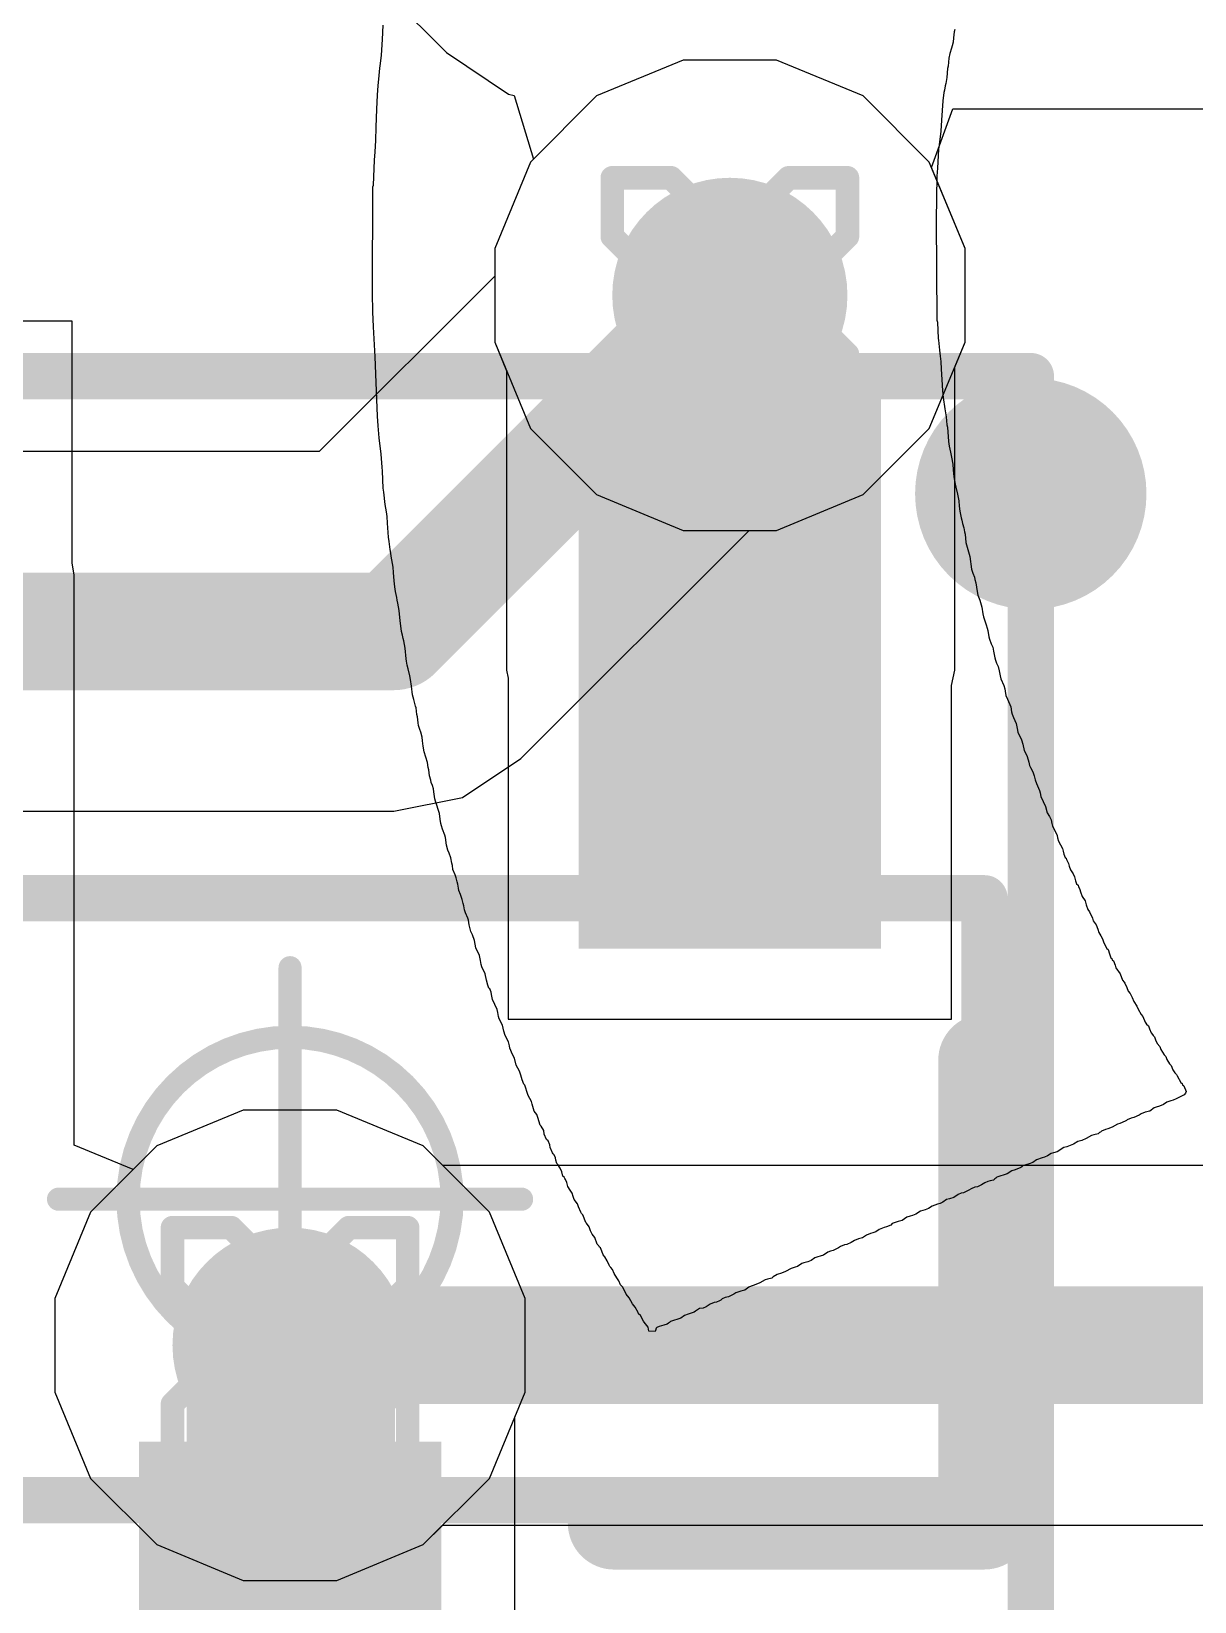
# Model space of a CAD drawing. Header units: inches. Extents: x -0.5 to 14, y -0.2 to 4.7.
# Drawn here: x 0.794 to 0.8929, y 0.4361 to 0.5696 of the extents above; entities that cross this region are included whole.
import ezdxf

# ---------------------------------------------------------------- set-up
doc = ezdxf.new("R2010")
doc.units = ezdxf.units.IN
doc.header["$MEASUREMENT"] = 0
for name, color, linetype in [('Bottom Layer', 5, 'Continuous'), ('Bottom Overlay', 54, 'Continuous'), ('Drill Drawing', 1, 'Continuous'), ('GND', 16, 'Continuous'), ('Mechanical 13', 56, 'Continuous'), ('Mechanical 15', 56, 'Continuous'), ('POWER', 76, 'Continuous'), ('Top Layer', 1, 'Continuous'), ('Top Overlay', 2, 'Continuous'), ('Top Paste', 8, 'Continuous'), ('Top Solder', 216, 'Continuous'), ('Via Holes', 16, 'Continuous')]:
    doc.layers.add(name, color=color, linetype=linetype)

# ---------------------------------------------------------------- blocks, each defined once
blk = doc.blocks.new('SOT23_3L_50')
at = {"layer": 'Top Layer'}
for points in [[(0.00886, 0.02461), (-0.00886, 0.02461), (-0.00886, 0.06398), (0.00886, 0.06398)], [(-0.02854, -0.06469), (-0.04626, -0.06469), (-0.04626, -0.02531), (-0.02854, -0.02531)]]:
    blk.add_hatch(color=1, dxfattribs=at).paths.add_polyline_path(points)
at = {"layer": 'Top Paste'}
for points in [[(0.00886, 0.02461), (-0.00886, 0.02461), (-0.00886, 0.06398), (0.00886, 0.06398)], [(-0.02854, -0.06469), (-0.04626, -0.06469), (-0.04626, -0.02531), (-0.02854, -0.02531)]]:
    blk.add_hatch(color=8, dxfattribs=at).paths.add_polyline_path(points)
at = {"layer": 'Top Solder'}
for points in [[(0.01286, 0.02061), (-0.01286, 0.02061), (-0.01286, 0.06798), (0.01286, 0.06798)], [(-0.02454, -0.06869), (-0.05026, -0.06869), (-0.05026, -0.02131), (-0.02454, -0.02131)]]:
    blk.add_hatch(color=216, dxfattribs=at).paths.add_polyline_path(points)
at = {"layer": 'Mechanical 13'}
for points in [[(-0.05906, 0.02559, 0.00394, 0.00394, 0), (-0.05906, -0.02559, 0.00394, 0.00394, 0)], [(0.05906, 0.02559, 0.00394, 0.00394, 0), (-0.05906, 0.02559, 0.00394, 0.00394, 0)], [(0.05906, -0.02559, 0.00394, 0.00394, 0), (-0.05906, -0.02559, 0.00394, 0.00394, 0)]]:
    blk.add_lwpolyline(points, format="xyseb", dxfattribs=at)
for points in [[(-0.06004, 0.02559, 0.00197, 0.00197, 1), (-0.05807, 0.02559, 0.00197, 0.00197, 1)], [(-0.06004, 0.02559, 0.00197, 0.00197, 1), (-0.05807, 0.02559, 0.00197, 0.00197, 1)], [(-0.06004, -0.02559, 0.00197, 0.00197, 1), (-0.05807, -0.02559, 0.00197, 0.00197, 1)], [(-0.06004, -0.02559, 0.00197, 0.00197, 1), (-0.05807, -0.02559, 0.00197, 0.00197, 1)]]:
    blk.add_lwpolyline(points, format="xyseb", close=True, dxfattribs=at)
at = {"layer": 'Mechanical 15'}
for points in [[(-0.06299, 0.07, 0.00394, 0.00394, 0), (-0.06299, -0.07, 0.00394, 0.00394, 0)], [(0, 0.01969, 0.00197, 0.00197, 0), (0, -0.01969, 0.00197, 0.00197, 0)], [(0.01969, 0, 0.00197, 0.00197, 0), (-0.01969, 0, 0.00197, 0.00197, 0)], [(0.06299, -0.07, 0.00394, 0.00394, 0), (-0.06299, -0.07, 0.00394, 0.00394, 0)]]:
    blk.add_lwpolyline(points, format="xyseb", dxfattribs=at)
for points in [[(-0.00049, 0.01969, 0.000984, 0.000984, 1), (0.00049, 0.01969, 0.000984, 0.000984, 1)], [(0.01378, 0, 0.00197, 0.00197, 1), (-0.01378, 0, 0.00197, 0.00197, 1)], [(-0.02018, 0, 0.000984, 0.000984, 1), (-0.01919, 0, 0.000984, 0.000984, 1)], [(-0.01427, 0, 0.000984, 0.000984, 1), (-0.01329, 0, 0.000984, 0.000984, 1)], [(0.01329, 0, 0.000984, 0.000984, 1), (0.01427, 0, 0.000984, 0.000984, 1)], [(0.01919, 0, 0.000984, 0.000984, 1), (0.02018, 0, 0.000984, 0.000984, 1)], [(-0.00049, -0.01969, 0.000984, 0.000984, 1), (0.00049, -0.01969, 0.000984, 0.000984, 1)], [(-0.06398, -0.07, 0.00197, 0.00197, 1), (-0.06201, -0.07, 0.00197, 0.00197, 1)], [(-0.06398, -0.07, 0.00197, 0.00197, 1), (-0.06201, -0.07, 0.00197, 0.00197, 1)]]:
    blk.add_lwpolyline(points, format="xyseb", close=True, dxfattribs=at)
at = {"layer": 'Top Overlay'}
for points in [[(-0.02756, 0.02756, 0.00787, 0.00787, 0), (-0.05906, 0.02756, 0.00787, 0.00787, 0)], [(-0.05906, 0.02756, 0.00787, 0.00787, 0), (-0.05906, -0.01181, 0.00787, 0.00787, 0)]]:
    blk.add_lwpolyline(points, format="xyseb", dxfattribs=at)
for points in [[(-0.06102, 0.02756, 0.00394, 0.00394, 1), (-0.05709, 0.02756, 0.00394, 0.00394, 1)], [(-0.06102, 0.02756, 0.00394, 0.00394, 1), (-0.05709, 0.02756, 0.00394, 0.00394, 1)], [(-0.02953, 0.02756, 0.00394, 0.00394, 1), (-0.02559, 0.02756, 0.00394, 0.00394, 1)], [(-0.06102, -0.01181, 0.00394, 0.00394, 1), (-0.05709, -0.01181, 0.00394, 0.00394, 1)], [(-0.05807, -0.06, 0.00984, 0.00984, 1), (-0.06791, -0.06, 0.00984, 0.00984, 1)], [(-0.07037, -0.06, 0.00492, 0.00492, 1), (-0.06545, -0.06, 0.00492, 0.00492, 1)], [(-0.06053, -0.06, 0.00492, 0.00492, 1), (-0.05561, -0.06, 0.00492, 0.00492, 1)]]:
    blk.add_lwpolyline(points, format="xyseb", close=True, dxfattribs=at)

msp = doc.modelspace()

# ---------------------------------------------------------------- hatches: boundary and pattern name
at = {"layer": 'Bottom Layer'}
h = msp.add_hatch(color=5, dxfattribs=at)
edge = h.paths.add_edge_path()
edge.add_arc((0.8534, 0.54716), 0.01, 0, 360)
h = msp.add_hatch(color=5, dxfattribs=at)
edge = h.paths.add_edge_path()
edge.add_arc((0.816, 0.45787), 0.01, 0, 360)
at = {"layer": 'GND'}
h = msp.add_hatch(color=16, dxfattribs=at)
edge = h.paths.add_edge_path()
edge.add_arc((0.8534, 0.54716), 0.01, 0, 360)
h = msp.add_hatch(color=16, dxfattribs=at)
edge = h.paths.add_edge_path()
edge.add_arc((0.816, 0.45787), 0.01, 0, 360)
at = {"layer": 'POWER'}
h = msp.add_hatch(color=76, dxfattribs=at)
edge = h.paths.add_edge_path()
edge.add_arc((0.8534, 0.54716), 0.01, 0, 360)
h = msp.add_hatch(color=76, dxfattribs=at)
edge = h.paths.add_edge_path()
edge.add_arc((0.816, 0.45787), 0.01, 0, 360)
at = {"layer": 'Top Layer'}
h = msp.add_hatch(color=1, dxfattribs=at)
edge = h.paths.add_edge_path()
edge.add_arc((0.8534, 0.54716), 0.01, 0, 360)
for points in [[(0.84461, 0.51527), (0.86232, 0.51527), (0.86232, 0.54716), (0.84461, 0.54716)], [(0.8072, 0.42598), (0.82492, 0.42598), (0.82492, 0.45787), (0.8072, 0.45787)]]:
    msp.add_hatch(color=1, dxfattribs=at).paths.add_polyline_path(points)
h = msp.add_hatch(color=1, dxfattribs=at)
edge = h.paths.add_edge_path()
edge.add_arc((0.816, 0.45787), 0.01, 0, 360)
at = {"layer": 'Via Holes'}
h = msp.add_hatch(color=7, dxfattribs=at)
edge = h.paths.add_edge_path()
edge.add_arc((0.8534, 0.54716), 0.005, 0, 360)
h = msp.add_hatch(color=7, dxfattribs=at)
edge = h.paths.add_edge_path()
edge.add_arc((0.816, 0.45787), 0.005, 0, 360)

# ---------------------------------------------------------------- linework, layer by layer
at = {"layer": 'Bottom Layer'}
for p, q in [((0.84942, 0.56716), (0.84207, 0.56412)), ((0.85738, 0.56716), (0.84942, 0.56716)), ((0.86473, 0.56412), (0.85738, 0.56716)), ((0.84207, 0.56412), (0.83645, 0.55849)), ((0.87036, 0.55849), (0.86473, 0.56412)), ((0.83645, 0.55849), (0.8334, 0.55114)), ((0.8734, 0.55114), (0.87036, 0.55849)), ((0.8334, 0.55114), (0.8334, 0.54879)), ((0.8734, 0.54318), (0.8734, 0.55114)), ((0.8334, 0.54879), (0.81848, 0.53387)), ((0.87036, 0.53583), (0.8734, 0.54318)), ((0.86473, 0.53021), (0.87036, 0.53583)), ((0.81848, 0.53387), (0.74246, 0.53387)), ((0.85738, 0.52716), (0.86473, 0.53021)), ((0.83563, 0.50776), (0.85503, 0.52716)), ((0.85503, 0.52716), (0.85738, 0.52716)), ((0.83067, 0.50445), (0.83563, 0.50776)), ((0.82482, 0.50328), (0.83067, 0.50445)), ((0.73462, 0.50328), (0.82482, 0.50328)), ((0.81202, 0.47787), (0.80467, 0.47483)), ((0.81998, 0.47787), (0.81202, 0.47787)), ((0.82733, 0.47483), (0.81998, 0.47787)), ((0.80467, 0.47483), (0.79904, 0.4692)), ((0.82899, 0.47316), (0.82733, 0.47483)), ((0.92531, 0.47316), (0.82899, 0.47316)), ((0.79904, 0.4692), (0.796, 0.46185)), ((0.796, 0.46185), (0.796, 0.45389)), ((0.796, 0.45389), (0.79904, 0.44654)), ((0.79904, 0.44654), (0.80467, 0.44091)), ((0.82733, 0.44091), (0.82899, 0.44258)), ((0.82899, 0.44258), (0.93165, 0.44258)), ((0.80467, 0.44091), (0.81202, 0.43787)), ((0.81998, 0.43787), (0.82733, 0.44091)), ((0.81202, 0.43787), (0.81998, 0.43787))]:
    msp.add_line(p, q, dxfattribs=at)
for points in [[(0.82482, 0.51858, 0.01, 0.01, 0), (0.8534, 0.54716, 0.01, 0.01, 0)], [(0.64918, 0.51858, 0.01, 0.01, 0), (0.82482, 0.51858, 0.01, 0.01, 0)], [(0.816, 0.45787, 0.01, 0.01, 0), (0.93165, 0.45787, 0.01, 0.01, 0)]]:
    msp.add_lwpolyline(points, format="xyseb", dxfattribs=at)
for points in [[(0.8509, 0.54716, 0.005, 0.005, 1), (0.8559, 0.54716, 0.005, 0.005, 1)], [(0.82232, 0.51858, 0.005, 0.005, 1), (0.82732, 0.51858, 0.005, 0.005, 1)], [(0.82232, 0.51858, 0.005, 0.005, 1), (0.82732, 0.51858, 0.005, 0.005, 1)], [(0.8135, 0.45787, 0.005, 0.005, 1), (0.8185, 0.45787, 0.005, 0.005, 1)]]:
    msp.add_lwpolyline(points, format="xyseb", close=True, dxfattribs=at)
at = {"layer": 'Bottom Overlay'}
for p, q in [((0.82377, 0.56758), (0.82387, 0.56891)), ((0.82387, 0.56891), (0.82392, 0.57013)), ((0.87243, 0.56906), (0.87238, 0.5687)), ((0.87248, 0.56957), (0.87243, 0.56906)), ((0.87253, 0.56978), (0.87248, 0.56957)), ((0.82369, 0.56689), (0.82377, 0.56758)), ((0.87212, 0.56773), (0.87202, 0.56732)), ((0.87225, 0.56817), (0.87212, 0.56773)), ((0.8723, 0.56837), (0.87225, 0.56817)), ((0.87238, 0.5687), (0.8723, 0.56837)), ((0.82354, 0.56556), (0.82364, 0.56648)), ((0.82364, 0.56648), (0.82369, 0.56689)), ((0.87192, 0.56645), (0.87186, 0.56569)), ((0.87197, 0.56666), (0.87192, 0.56645)), ((0.87202, 0.56732), (0.87197, 0.56666)), ((0.82343, 0.56418), (0.82348, 0.565)), ((0.82348, 0.565), (0.82354, 0.56556)), ((0.87171, 0.56497), (0.87166, 0.56461)), ((0.87176, 0.56517), (0.87171, 0.56497)), ((0.87181, 0.56553), (0.87176, 0.56517)), ((0.87186, 0.56569), (0.87181, 0.56553)), ((0.82338, 0.563), (0.82343, 0.56418)), ((0.87151, 0.56369), (0.8714, 0.56206)), ((0.87161, 0.56441), (0.87151, 0.56369)), ((0.87166, 0.56461), (0.87161, 0.56441)), ((0.82333, 0.56147), (0.82338, 0.563)), ((0.82328, 0.56034), (0.82333, 0.56147)), ((0.87133, 0.56111), (0.8712, 0.55996)), ((0.8714, 0.56206), (0.87133, 0.56111)), ((0.82323, 0.55937), (0.82328, 0.56034)), ((0.87115, 0.5596), (0.87105, 0.55797)), ((0.8712, 0.55996), (0.87115, 0.5596)), ((0.8231, 0.55654), (0.82318, 0.55866)), ((0.82318, 0.55866), (0.82323, 0.55937)), ((0.871, 0.5573), (0.87094, 0.55357)), ((0.87105, 0.55797), (0.871, 0.5573)), ((0.823, 0.54734), (0.82305, 0.55638)), ((0.82305, 0.55638), (0.8231, 0.55654)), ((0.87094, 0.55357), (0.871, 0.54504)), ((0.82305, 0.54575), (0.823, 0.54734)), ((0.8231, 0.54447), (0.82305, 0.54575)), ((0.871, 0.54504), (0.87105, 0.54488)), ((0.87105, 0.54488), (0.8711, 0.5435)), ((0.82323, 0.54194), (0.8231, 0.54447)), ((0.8711, 0.5435), (0.87115, 0.54335)), ((0.87115, 0.54335), (0.87123, 0.54251)), ((0.87123, 0.54251), (0.87128, 0.54199)), ((0.82333, 0.53975), (0.82323, 0.54194)), ((0.87128, 0.54199), (0.87133, 0.54153)), ((0.87133, 0.54153), (0.87138, 0.54087)), ((0.87138, 0.54087), (0.87143, 0.54)), ((0.82343, 0.53688), (0.82333, 0.53975)), ((0.87143, 0.54), (0.87148, 0.53903)), ((0.87148, 0.53903), (0.87153, 0.53847)), ((0.87153, 0.53847), (0.87169, 0.5375)), ((0.82348, 0.53607), (0.82343, 0.53688)), ((0.87169, 0.5375), (0.87179, 0.53683)), ((0.82359, 0.53504), (0.82348, 0.53607)), ((0.87179, 0.53683), (0.87186, 0.53614)), ((0.87186, 0.53614), (0.87192, 0.53594)), ((0.87192, 0.53594), (0.87199, 0.53474)), ((0.82374, 0.53366), (0.82359, 0.53504)), ((0.87199, 0.53474), (0.87204, 0.53433)), ((0.87204, 0.53433), (0.87215, 0.53382)), ((0.82382, 0.53256), (0.82374, 0.53366)), ((0.87215, 0.53382), (0.87225, 0.53341)), ((0.87225, 0.53341), (0.87235, 0.53279)), ((0.82387, 0.53221), (0.82382, 0.53256)), ((0.82392, 0.53077), (0.82387, 0.53221)), ((0.87235, 0.53279), (0.8724, 0.53233)), ((0.8724, 0.53233), (0.87245, 0.53172)), ((0.87245, 0.53172), (0.87255, 0.53111)), ((0.82397, 0.53042), (0.82392, 0.53077)), ((0.8241, 0.52937), (0.82397, 0.53042)), ((0.87255, 0.53111), (0.87261, 0.53085)), ((0.87261, 0.53085), (0.87276, 0.53024)), ((0.87276, 0.53024), (0.87281, 0.52998)), ((0.8242, 0.52876), (0.8241, 0.52937)), ((0.87281, 0.52998), (0.87286, 0.52968)), ((0.87286, 0.52968), (0.87291, 0.52922)), ((0.87291, 0.52922), (0.87296, 0.52881)), ((0.82425, 0.52835), (0.8242, 0.52876)), ((0.8243, 0.52778), (0.82425, 0.52835)), ((0.82438, 0.52658), (0.8243, 0.52778)), ((0.87296, 0.52881), (0.87307, 0.52824)), ((0.87307, 0.52824), (0.87312, 0.52804)), ((0.87312, 0.52804), (0.87319, 0.52776)), ((0.87319, 0.52776), (0.8733, 0.5274)), ((0.82443, 0.52623), (0.82438, 0.52658)), ((0.82451, 0.52554), (0.82443, 0.52623)), ((0.8733, 0.5274), (0.87335, 0.52704)), ((0.87335, 0.52704), (0.8734, 0.52684)), ((0.8734, 0.52684), (0.87347, 0.52615)), ((0.82456, 0.52523), (0.82451, 0.52554)), ((0.82461, 0.52497), (0.82456, 0.52523)), ((0.82476, 0.52405), (0.82461, 0.52497)), ((0.87347, 0.52615), (0.87358, 0.52574)), ((0.87358, 0.52574), (0.87376, 0.52515)), ((0.87376, 0.52515), (0.87381, 0.52495)), ((0.87381, 0.52495), (0.87396, 0.52387)), ((0.82481, 0.52359), (0.82476, 0.52405)), ((0.82486, 0.52288), (0.82481, 0.52359)), ((0.87396, 0.52387), (0.87406, 0.52352)), ((0.87406, 0.52352), (0.87419, 0.52318)), ((0.82492, 0.52237), (0.82486, 0.52288)), ((0.82497, 0.52196), (0.82492, 0.52237)), ((0.87419, 0.52318), (0.87424, 0.52298)), ((0.87424, 0.52298), (0.87432, 0.5227)), ((0.87432, 0.5227), (0.87442, 0.52198)), ((0.82507, 0.52145), (0.82497, 0.52196)), ((0.82512, 0.52124), (0.82507, 0.52145)), ((0.82517, 0.52099), (0.82512, 0.52124)), ((0.82527, 0.52037), (0.82517, 0.52099)), ((0.87442, 0.52198), (0.8745, 0.52165)), ((0.8745, 0.52165), (0.87465, 0.52124)), ((0.87465, 0.52124), (0.87483, 0.52065)), ((0.82535, 0.51948), (0.82527, 0.52037)), ((0.8254, 0.51927), (0.82535, 0.51948)), ((0.87483, 0.52065), (0.87491, 0.52007)), ((0.87491, 0.52007), (0.87496, 0.51981)), ((0.87496, 0.51981), (0.87511, 0.5194)), ((0.82548, 0.51858), (0.8254, 0.51927)), ((0.82555, 0.51825), (0.82548, 0.51858)), ((0.82563, 0.51797), (0.82555, 0.51825)), ((0.87511, 0.5194), (0.87521, 0.51915)), ((0.87521, 0.51915), (0.87529, 0.51886)), ((0.87529, 0.51886), (0.87534, 0.51866)), ((0.87534, 0.51866), (0.87542, 0.51812)), ((0.82568, 0.51777), (0.82563, 0.51797)), ((0.82578, 0.51715), (0.82568, 0.51777)), ((0.82586, 0.51626), (0.82578, 0.51715)), ((0.87542, 0.51812), (0.87547, 0.51792)), ((0.87547, 0.51792), (0.87562, 0.51751)), ((0.87562, 0.51751), (0.87575, 0.51723)), ((0.87575, 0.51723), (0.87583, 0.5169)), ((0.87583, 0.5169), (0.87593, 0.51633)), ((0.82591, 0.51605), (0.82586, 0.51626)), ((0.82596, 0.5157), (0.82591, 0.51605)), ((0.82604, 0.51541), (0.82596, 0.5157)), ((0.87593, 0.51633), (0.87598, 0.51613)), ((0.87598, 0.51613), (0.87608, 0.51587)), ((0.87608, 0.51587), (0.87621, 0.51559)), ((0.87621, 0.51559), (0.87631, 0.51524)), ((0.82619, 0.5148), (0.82604, 0.51541)), ((0.82624, 0.51449), (0.82619, 0.5148)), ((0.82632, 0.51391), (0.82624, 0.51449)), ((0.87631, 0.51524), (0.87639, 0.5148)), ((0.87639, 0.5148), (0.87644, 0.51455)), ((0.87644, 0.51455), (0.87669, 0.51398)), ((0.82642, 0.51319), (0.82632, 0.51391)), ((0.82653, 0.51278), (0.82642, 0.51319)), ((0.87669, 0.51398), (0.87677, 0.5137)), ((0.87677, 0.5137), (0.87682, 0.5135)), ((0.87682, 0.5135), (0.87687, 0.51314)), ((0.87687, 0.51314), (0.877, 0.51281)), ((0.877, 0.51281), (0.87728, 0.51217)), ((0.82668, 0.51222), (0.82653, 0.51278)), ((0.82673, 0.51207), (0.82668, 0.51222)), ((0.82678, 0.5115), (0.82673, 0.51207)), ((0.82683, 0.5113), (0.82678, 0.5115)), ((0.87728, 0.51217), (0.87736, 0.51173)), ((0.87736, 0.51173), (0.87741, 0.51153)), ((0.87741, 0.51153), (0.87751, 0.51127)), ((0.82688, 0.51079), (0.82683, 0.5113)), ((0.82693, 0.51058), (0.82688, 0.51079)), ((0.82704, 0.51023), (0.82693, 0.51058)), ((0.82711, 0.51), (0.82704, 0.51023)), ((0.87751, 0.51127), (0.87774, 0.51074)), ((0.87774, 0.51074), (0.87784, 0.51033)), ((0.87784, 0.51033), (0.8779, 0.51002)), ((0.82722, 0.50959), (0.82711, 0.51)), ((0.82727, 0.50928), (0.82722, 0.50959)), ((0.82732, 0.50882), (0.82727, 0.50928)), ((0.82739, 0.50834), (0.82732, 0.50882)), ((0.8779, 0.51002), (0.8782, 0.50936)), ((0.8782, 0.50936), (0.87831, 0.509)), ((0.87831, 0.509), (0.87843, 0.50846)), ((0.82768, 0.50744), (0.82739, 0.50834)), ((0.87843, 0.50846), (0.87866, 0.50803)), ((0.87866, 0.50803), (0.87877, 0.50767)), ((0.87877, 0.50767), (0.87882, 0.50747)), ((0.87882, 0.50747), (0.87889, 0.50718)), ((0.82775, 0.50701), (0.82768, 0.50744)), ((0.8278, 0.5068), (0.82775, 0.50701)), ((0.82785, 0.50629), (0.8278, 0.5068)), ((0.82796, 0.50593), (0.82785, 0.50629)), ((0.87889, 0.50718), (0.87897, 0.50701)), ((0.87897, 0.50701), (0.87917, 0.50665)), ((0.87917, 0.50665), (0.87928, 0.50629)), ((0.87928, 0.50629), (0.87935, 0.50596)), ((0.82801, 0.50573), (0.82796, 0.50593)), ((0.82811, 0.50547), (0.82801, 0.50573)), ((0.82819, 0.50519), (0.82811, 0.50547)), ((0.82824, 0.50494), (0.82819, 0.50519)), ((0.82831, 0.50435), (0.82824, 0.50494)), ((0.87935, 0.50596), (0.87948, 0.50563)), ((0.87948, 0.50563), (0.87974, 0.50506)), ((0.87974, 0.50506), (0.87979, 0.50486)), ((0.87979, 0.50486), (0.87984, 0.50455)), ((0.82837, 0.50414), (0.82831, 0.50435)), ((0.8287, 0.5031), (0.82837, 0.50414)), ((0.87984, 0.50455), (0.88025, 0.50368)), ((0.88025, 0.50368), (0.88038, 0.50315)), ((0.82877, 0.50261), (0.8287, 0.5031)), ((0.82883, 0.50225), (0.82877, 0.50261)), ((0.82888, 0.50205), (0.82883, 0.50225)), ((0.88038, 0.50315), (0.88058, 0.50284)), ((0.88058, 0.50284), (0.88071, 0.50256)), ((0.88071, 0.50256), (0.88078, 0.50223)), ((0.88078, 0.50223), (0.88084, 0.50202)), ((0.82895, 0.50177), (0.82888, 0.50205)), ((0.82916, 0.50126), (0.82895, 0.50177)), ((0.82921, 0.50105), (0.82916, 0.50126)), ((0.82931, 0.50039), (0.82921, 0.50105)), ((0.88084, 0.50202), (0.88107, 0.50159)), ((0.88107, 0.50159), (0.88122, 0.50123)), ((0.88122, 0.50123), (0.88127, 0.50103)), ((0.88127, 0.50103), (0.88135, 0.50074)), ((0.82941, 0.49998), (0.82931, 0.50039)), ((0.82952, 0.49972), (0.82941, 0.49998)), ((0.82967, 0.49931), (0.82952, 0.49972)), ((0.88135, 0.50074), (0.88168, 0.50011)), ((0.88168, 0.50011), (0.88173, 0.4999)), ((0.88173, 0.4999), (0.88181, 0.49962)), ((0.88181, 0.49962), (0.88191, 0.49936)), ((0.82975, 0.49888), (0.82967, 0.49931)), ((0.8298, 0.49867), (0.82975, 0.49888)), ((0.82985, 0.49832), (0.8298, 0.49867)), ((0.83003, 0.49788), (0.82985, 0.49832)), ((0.88191, 0.49936), (0.88199, 0.49929)), ((0.88199, 0.49929), (0.88204, 0.49919)), ((0.88204, 0.49919), (0.88219, 0.49883)), ((0.88219, 0.49883), (0.88224, 0.49862)), ((0.88224, 0.49862), (0.88237, 0.49829)), ((0.88237, 0.49829), (0.8826, 0.49796)), ((0.83013, 0.49763), (0.83003, 0.49788)), ((0.83021, 0.49729), (0.83013, 0.49763)), ((0.83026, 0.49709), (0.83021, 0.49729)), ((0.83031, 0.49673), (0.83026, 0.49709)), ((0.8826, 0.49796), (0.8827, 0.4977)), ((0.8827, 0.4977), (0.88278, 0.49737)), ((0.88278, 0.49737), (0.88288, 0.49712)), ((0.88288, 0.49712), (0.88301, 0.49699)), ((0.88301, 0.49699), (0.88306, 0.49689)), ((0.88306, 0.49689), (0.88316, 0.49663)), ((0.83036, 0.49653), (0.83031, 0.49673)), ((0.83049, 0.4962), (0.83036, 0.49653)), ((0.83064, 0.49579), (0.83049, 0.4962)), ((0.83072, 0.49545), (0.83064, 0.49579)), ((0.83077, 0.49525), (0.83072, 0.49545)), ((0.88316, 0.49663), (0.88321, 0.49643)), ((0.88321, 0.49643), (0.88337, 0.49602)), ((0.88337, 0.49602), (0.88362, 0.49566)), ((0.88362, 0.49566), (0.8837, 0.49533)), ((0.83082, 0.49489), (0.83077, 0.49525)), ((0.83092, 0.49464), (0.83082, 0.49489)), ((0.83113, 0.49418), (0.83092, 0.49464)), ((0.83118, 0.49402), (0.83113, 0.49418)), ((0.8837, 0.49533), (0.88385, 0.49492)), ((0.88385, 0.49492), (0.88398, 0.49474)), ((0.88398, 0.49474), (0.88423, 0.49418)), ((0.88423, 0.49418), (0.88429, 0.49397)), ((0.83123, 0.49361), (0.83118, 0.49402)), ((0.83128, 0.49341), (0.83123, 0.49361)), ((0.83138, 0.49305), (0.83128, 0.49341)), ((0.83151, 0.49277), (0.83138, 0.49305)), ((0.83169, 0.49228), (0.83151, 0.49277)), ((0.88429, 0.49397), (0.88454, 0.49361)), ((0.88454, 0.49361), (0.88469, 0.49326)), ((0.88469, 0.49326), (0.88477, 0.49297)), ((0.88477, 0.49297), (0.88495, 0.49269)), ((0.83179, 0.49167), (0.83169, 0.49228)), ((0.8321, 0.49101), (0.83179, 0.49167)), ((0.88495, 0.49269), (0.8851, 0.49244)), ((0.8851, 0.49244), (0.88521, 0.49208)), ((0.88521, 0.49208), (0.88546, 0.49162)), ((0.88546, 0.49162), (0.88556, 0.49152)), ((0.88556, 0.49152), (0.88567, 0.49116)), ((0.8322, 0.4906), (0.8321, 0.49101)), ((0.83225, 0.49024), (0.8322, 0.4906)), ((0.8323, 0.49004), (0.83225, 0.49024)), ((0.88567, 0.49116), (0.88579, 0.49083)), ((0.88579, 0.49083), (0.88587, 0.49075)), ((0.88587, 0.49075), (0.88592, 0.49065)), ((0.88592, 0.49065), (0.88602, 0.49055)), ((0.88602, 0.49055), (0.88618, 0.49019)), ((0.88618, 0.49019), (0.88623, 0.48998)), ((0.83258, 0.48945), (0.8323, 0.49004)), ((0.83271, 0.48891), (0.83258, 0.48945)), ((0.83281, 0.4885), (0.83271, 0.48891)), ((0.88623, 0.48998), (0.88659, 0.48947)), ((0.88659, 0.48947), (0.88679, 0.48891)), ((0.88679, 0.48891), (0.88694, 0.48876)), ((0.83291, 0.48825), (0.83281, 0.4885)), ((0.83299, 0.48817), (0.83291, 0.48825)), ((0.83309, 0.48791), (0.83299, 0.48817)), ((0.83314, 0.48771), (0.83309, 0.48791)), ((0.83322, 0.48728), (0.83314, 0.48771)), ((0.88694, 0.48876), (0.88699, 0.48866)), ((0.88699, 0.48866), (0.88715, 0.4883)), ((0.88715, 0.4883), (0.88728, 0.48797)), ((0.88728, 0.48797), (0.88745, 0.48779)), ((0.88745, 0.48779), (0.88761, 0.48743)), ((0.88761, 0.48743), (0.88774, 0.4871)), ((0.83361, 0.48643), (0.83322, 0.48728)), ((0.83366, 0.48618), (0.83361, 0.48643)), ((0.83373, 0.48584), (0.83366, 0.48618)), ((0.88774, 0.4871), (0.88802, 0.48671)), ((0.88802, 0.48671), (0.88812, 0.48646)), ((0.88812, 0.48646), (0.88837, 0.486)), ((0.83378, 0.48564), (0.83373, 0.48584)), ((0.83406, 0.4851), (0.83378, 0.48564)), ((0.83419, 0.48457), (0.83406, 0.4851)), ((0.88837, 0.486), (0.88853, 0.48584)), ((0.88853, 0.48584), (0.88871, 0.48536)), ((0.88871, 0.48536), (0.88883, 0.48518)), ((0.88883, 0.48518), (0.88899, 0.48503)), ((0.88899, 0.48503), (0.88909, 0.48477)), ((0.88909, 0.48477), (0.88922, 0.48444)), ((0.8343, 0.48421), (0.83419, 0.48457)), ((0.83458, 0.48367), (0.8343, 0.48421)), ((0.83465, 0.48334), (0.83458, 0.48367)), ((0.88922, 0.48444), (0.88935, 0.48431)), ((0.88935, 0.48431), (0.8894, 0.48421)), ((0.8894, 0.48421), (0.8895, 0.48411)), ((0.8895, 0.48411), (0.8896, 0.48385)), ((0.8896, 0.48385), (0.88973, 0.48352)), ((0.88973, 0.48352), (0.88996, 0.48329)), ((0.8347, 0.48314), (0.83465, 0.48334)), ((0.83493, 0.4826), (0.8347, 0.48314)), ((0.83509, 0.48229), (0.83493, 0.4826)), ((0.83522, 0.4817), (0.83509, 0.48229)), ((0.88996, 0.48329), (0.89006, 0.48303)), ((0.89006, 0.48303), (0.89032, 0.48257)), ((0.89032, 0.48257), (0.89047, 0.48242)), ((0.89047, 0.48242), (0.89057, 0.48216)), ((0.89057, 0.48216), (0.89078, 0.48181)), ((0.8355, 0.48117), (0.83522, 0.4817)), ((0.83562, 0.48084), (0.8355, 0.48117)), ((0.83573, 0.48043), (0.83562, 0.48084)), ((0.89078, 0.48181), (0.89093, 0.48165)), ((0.89093, 0.48165), (0.89108, 0.4813)), ((0.89108, 0.4813), (0.89124, 0.48104)), ((0.89124, 0.48104), (0.89139, 0.48089)), ((0.89139, 0.48089), (0.89144, 0.48078)), ((0.89144, 0.48078), (0.89175, 0.48022)), ((0.83588, 0.48007), (0.83573, 0.48043)), ((0.83596, 0.47999), (0.83588, 0.48007)), ((0.83606, 0.47974), (0.83596, 0.47999)), ((0.83614, 0.47946), (0.83606, 0.47974)), ((0.83624, 0.4791), (0.83614, 0.47946)), ((0.89175, 0.48022), (0.89185, 0.48012)), ((0.89185, 0.48012), (0.8919, 0.48002)), ((0.8919, 0.48002), (0.892, 0.47992)), ((0.892, 0.47992), (0.89221, 0.47946)), ((0.89221, 0.47946), (0.89216, 0.4793)), ((0.83654, 0.47859), (0.83624, 0.4791)), ((0.8366, 0.47838), (0.83654, 0.47859)), ((0.83677, 0.47779), (0.8366, 0.47838)), ((0.88965, 0.47813), (0.88947, 0.47805)), ((0.88993, 0.4782), (0.88965, 0.47813)), ((0.89027, 0.47833), (0.88993, 0.4782)), ((0.89057, 0.47853), (0.89027, 0.47833)), ((0.8909, 0.47866), (0.89057, 0.47853)), ((0.89111, 0.47871), (0.8909, 0.47866)), ((0.89136, 0.47882), (0.89111, 0.47871)), ((0.89203, 0.47917), (0.89136, 0.47882)), ((0.89216, 0.4793), (0.89203, 0.47917)), ((0.83698, 0.47749), (0.83677, 0.47779)), ((0.83711, 0.47715), (0.83698, 0.47749)), ((0.83716, 0.47695), (0.83711, 0.47715)), ((0.83726, 0.47659), (0.83716, 0.47695)), ((0.88702, 0.47692), (0.88656, 0.47672)), ((0.88712, 0.47698), (0.88702, 0.47692)), ((0.8872, 0.47705), (0.88712, 0.47698)), ((0.88753, 0.47718), (0.8872, 0.47705)), ((0.88774, 0.47723), (0.88753, 0.47718)), ((0.8882, 0.47744), (0.88774, 0.47723)), ((0.88837, 0.47756), (0.8882, 0.47744)), ((0.88871, 0.47769), (0.88837, 0.47756)), ((0.88912, 0.47779), (0.88871, 0.47769)), ((0.88947, 0.47805), (0.88912, 0.47779)), ((0.83736, 0.47649), (0.83726, 0.47659)), ((0.83757, 0.47613), (0.83736, 0.47649)), ((0.83762, 0.47583), (0.83757, 0.47613)), ((0.83782, 0.47537), (0.83762, 0.47583)), ((0.8837, 0.47544), (0.88334, 0.47529)), ((0.88416, 0.4757), (0.8837, 0.47544)), ((0.88436, 0.47575), (0.88416, 0.4757)), ((0.88472, 0.47585), (0.88436, 0.47575)), ((0.88482, 0.47595), (0.88472, 0.47585)), ((0.88492, 0.476), (0.88482, 0.47595)), ((0.885, 0.47608), (0.88492, 0.476)), ((0.88533, 0.47621), (0.885, 0.47608)), ((0.88554, 0.47626), (0.88533, 0.47621)), ((0.8859, 0.47641), (0.88554, 0.47626)), ((0.88636, 0.47667), (0.8859, 0.47641)), ((0.88656, 0.47672), (0.88636, 0.47667)), ((0.83795, 0.47524), (0.83782, 0.47537)), ((0.83808, 0.47491), (0.83795, 0.47524)), ((0.83813, 0.4747), (0.83808, 0.47491)), ((0.83833, 0.47424), (0.83813, 0.4747)), ((0.83838, 0.47414), (0.83833, 0.47424)), ((0.83846, 0.47406), (0.83838, 0.47414)), ((0.88071, 0.47419), (0.8804, 0.47399)), ((0.88091, 0.47424), (0.88071, 0.47419)), ((0.88124, 0.47432), (0.88091, 0.47424)), ((0.88181, 0.47468), (0.88124, 0.47432)), ((0.88206, 0.47473), (0.88181, 0.47468)), ((0.88262, 0.47498), (0.88206, 0.47473)), ((0.88298, 0.47519), (0.88262, 0.47498)), ((0.88334, 0.47529), (0.88298, 0.47519)), ((0.83856, 0.47381), (0.83846, 0.47406)), ((0.83861, 0.4736), (0.83856, 0.47381)), ((0.83869, 0.47332), (0.83861, 0.4736)), ((0.83877, 0.47324), (0.83869, 0.47332)), ((0.83897, 0.47294), (0.83877, 0.47324)), ((0.8391, 0.47261), (0.83897, 0.47294)), ((0.87767, 0.47278), (0.87738, 0.47271)), ((0.87813, 0.47299), (0.87767, 0.47278)), ((0.87823, 0.47304), (0.87813, 0.47299)), ((0.87831, 0.47312), (0.87823, 0.47304)), ((0.87856, 0.47322), (0.87831, 0.47312)), ((0.87884, 0.4733), (0.87856, 0.47322)), ((0.87917, 0.47342), (0.87884, 0.4733)), ((0.87948, 0.47363), (0.87917, 0.47342)), ((0.87997, 0.47381), (0.87948, 0.47363)), ((0.88017, 0.47386), (0.87997, 0.47381)), ((0.8804, 0.47399), (0.88017, 0.47386)), ((0.8392, 0.47225), (0.8391, 0.47261)), ((0.8393, 0.47215), (0.8392, 0.47225)), ((0.83936, 0.47204), (0.8393, 0.47215)), ((0.83943, 0.47197), (0.83936, 0.47204)), ((0.83953, 0.47171), (0.83943, 0.47197)), ((0.83961, 0.47138), (0.83953, 0.47171)), ((0.8748, 0.47151), (0.87445, 0.47135)), ((0.87508, 0.47169), (0.8748, 0.47151)), ((0.87534, 0.47179), (0.87508, 0.47169)), ((0.87554, 0.47184), (0.87534, 0.47179)), ((0.87583, 0.47192), (0.87554, 0.47184)), ((0.87593, 0.47202), (0.87583, 0.47192)), ((0.87603, 0.47207), (0.87593, 0.47202)), ((0.87611, 0.47215), (0.87603, 0.47207)), ((0.87644, 0.47227), (0.87611, 0.47215)), ((0.87664, 0.47232), (0.87644, 0.47227)), ((0.87698, 0.47245), (0.87664, 0.47232)), ((0.87738, 0.47271), (0.87698, 0.47245)), ((0.83982, 0.47107), (0.83961, 0.47138)), ((0.83999, 0.47079), (0.83982, 0.47107)), ((0.84007, 0.47051), (0.83999, 0.47079)), ((0.84017, 0.47025), (0.84007, 0.47051)), ((0.84043, 0.4699), (0.84017, 0.47025)), ((0.87181, 0.47025), (0.87151, 0.47005)), ((0.87209, 0.47033), (0.87181, 0.47025)), ((0.87245, 0.47043), (0.87209, 0.47033)), ((0.87281, 0.47069), (0.87245, 0.47043)), ((0.87307, 0.47079), (0.87281, 0.47069)), ((0.87327, 0.47084), (0.87307, 0.47079)), ((0.87373, 0.47105), (0.87327, 0.47084)), ((0.87391, 0.47117), (0.87373, 0.47105)), ((0.87424, 0.4713), (0.87391, 0.47117)), ((0.87445, 0.47135), (0.87424, 0.4713)), ((0.84053, 0.46964), (0.84043, 0.4699)), ((0.84074, 0.46918), (0.84053, 0.46964)), ((0.84079, 0.46908), (0.84074, 0.46918)), ((0.84091, 0.46895), (0.84079, 0.46908)), ((0.84114, 0.46831), (0.84091, 0.46895)), ((0.86844, 0.46877), (0.86806, 0.46849)), ((0.86872, 0.46885), (0.86844, 0.46877)), ((0.86893, 0.4689), (0.86872, 0.46885)), ((0.86921, 0.46903), (0.86893, 0.4689)), ((0.86962, 0.46928), (0.86921, 0.46903)), ((0.87002, 0.46939), (0.86962, 0.46928)), ((0.87028, 0.46949), (0.87002, 0.46939)), ((0.87059, 0.46969), (0.87028, 0.46949)), ((0.87107, 0.46987), (0.87059, 0.46969)), ((0.87128, 0.46992), (0.87107, 0.46987)), ((0.87151, 0.47005), (0.87128, 0.46992)), ((0.84122, 0.46824), (0.84114, 0.46831)), ((0.84143, 0.46793), (0.84122, 0.46824)), ((0.84155, 0.4676), (0.84143, 0.46793)), ((0.84168, 0.46732), (0.84155, 0.4676)), ((0.86555, 0.46742), (0.86535, 0.46737)), ((0.86581, 0.46752), (0.86555, 0.46742)), ((0.86611, 0.46772), (0.86581, 0.46752)), ((0.86652, 0.46788), (0.86611, 0.46772)), ((0.86673, 0.46793), (0.86652, 0.46788)), ((0.86709, 0.46808), (0.86673, 0.46793)), ((0.86721, 0.46821), (0.86709, 0.46808)), ((0.8677, 0.46839), (0.86721, 0.46821)), ((0.86806, 0.46849), (0.8677, 0.46839)), ((0.84191, 0.46703), (0.84168, 0.46732)), ((0.84212, 0.46647), (0.84191, 0.46703)), ((0.84227, 0.46632), (0.84212, 0.46647)), ((0.84232, 0.46622), (0.84227, 0.46632)), ((0.8424, 0.46614), (0.84232, 0.46622)), ((0.8425, 0.46588), (0.8424, 0.46614)), ((0.86264, 0.46614), (0.86218, 0.46594)), ((0.86282, 0.46627), (0.86264, 0.46614)), ((0.86315, 0.4664), (0.86282, 0.46627)), ((0.86335, 0.46645), (0.86315, 0.4664)), ((0.86371, 0.4666), (0.86335, 0.46645)), ((0.86399, 0.46678), (0.86371, 0.4666)), ((0.86433, 0.46691), (0.86399, 0.46678)), ((0.86468, 0.46701), (0.86433, 0.46691)), ((0.86502, 0.46724), (0.86468, 0.46701)), ((0.86535, 0.46737), (0.86502, 0.46724)), ((0.84263, 0.46555), (0.8425, 0.46588)), ((0.84278, 0.4654), (0.84263, 0.46555)), ((0.84298, 0.46504), (0.84278, 0.4654)), ((0.84314, 0.46468), (0.84298, 0.46504)), ((0.85952, 0.46481), (0.85916, 0.46456)), ((0.8597, 0.46489), (0.85952, 0.46481)), ((0.86003, 0.46496), (0.8597, 0.46489)), ((0.86031, 0.46509), (0.86003, 0.46496)), ((0.86062, 0.4653), (0.86031, 0.46509)), ((0.86087, 0.4654), (0.86062, 0.4653)), ((0.86108, 0.46545), (0.86087, 0.4654)), ((0.86136, 0.46553), (0.86108, 0.46545)), ((0.86172, 0.46578), (0.86136, 0.46553)), ((0.86197, 0.46588), (0.86172, 0.46578)), ((0.86218, 0.46594), (0.86197, 0.46588)), ((0.84319, 0.46458), (0.84314, 0.46468)), ((0.84329, 0.46448), (0.84319, 0.46458)), ((0.84342, 0.4643), (0.84329, 0.46448)), ((0.84355, 0.46397), (0.84342, 0.4643)), ((0.8438, 0.46361), (0.84355, 0.46397)), ((0.84396, 0.46335), (0.8438, 0.46361)), ((0.8564, 0.46343), (0.85594, 0.46318)), ((0.85661, 0.46348), (0.8564, 0.46343)), ((0.85696, 0.46358), (0.85661, 0.46348)), ((0.85707, 0.46369), (0.85696, 0.46358)), ((0.85742, 0.46389), (0.85707, 0.46369)), ((0.85778, 0.46399), (0.85742, 0.46389)), ((0.85814, 0.46415), (0.85778, 0.46399)), ((0.8586, 0.4644), (0.85814, 0.46415)), ((0.85896, 0.4645), (0.8586, 0.4644)), ((0.85916, 0.46456), (0.85896, 0.4645)), ((0.84411, 0.463), (0.84396, 0.46335)), ((0.84426, 0.46284), (0.84411, 0.463)), ((0.84447, 0.46248), (0.84426, 0.46284)), ((0.84459, 0.4622), (0.84447, 0.46248)), ((0.84485, 0.4619), (0.84459, 0.4622)), ((0.85374, 0.4622), (0.85328, 0.462)), ((0.85392, 0.46233), (0.85374, 0.4622)), ((0.85433, 0.46248), (0.85392, 0.46233)), ((0.85466, 0.46256), (0.85433, 0.46248)), ((0.85502, 0.46282), (0.85466, 0.46256)), ((0.8552, 0.46289), (0.85502, 0.46282)), ((0.85548, 0.46297), (0.8552, 0.46289)), ((0.85594, 0.46318), (0.85548, 0.46297)), ((0.84511, 0.46139), (0.84485, 0.4619)), ((0.84534, 0.4611), (0.84511, 0.46139)), ((0.84559, 0.46064), (0.84534, 0.4611)), ((0.85047, 0.46077), (0.85037, 0.46067)), ((0.85083, 0.46098), (0.85047, 0.46077)), ((0.85114, 0.46103), (0.85083, 0.46098)), ((0.85139, 0.46113), (0.85114, 0.46103)), ((0.85173, 0.46136), (0.85139, 0.46113)), ((0.85206, 0.46149), (0.85173, 0.46136)), ((0.85226, 0.46154), (0.85206, 0.46149)), ((0.85252, 0.46164), (0.85226, 0.46154)), ((0.85262, 0.46169), (0.85252, 0.46164)), ((0.85275, 0.46182), (0.85262, 0.46169)), ((0.853, 0.46192), (0.85275, 0.46182)), ((0.85328, 0.462), (0.853, 0.46192)), ((0.84564, 0.46054), (0.84559, 0.46064)), ((0.8458, 0.46039), (0.84564, 0.46054)), ((0.84605, 0.45993), (0.8458, 0.46039)), ((0.8461, 0.45983), (0.84605, 0.45993)), ((0.84623, 0.4597), (0.8461, 0.45983)), ((0.84646, 0.45942), (0.84623, 0.4597)), ((0.84651, 0.45906), (0.84646, 0.45942)), ((0.8472, 0.45939), (0.84712, 0.45932)), ((0.84738, 0.45947), (0.8472, 0.45939)), ((0.84779, 0.45957), (0.84738, 0.45947)), ((0.84807, 0.45965), (0.84779, 0.45957)), ((0.84817, 0.45975), (0.84807, 0.45965)), ((0.84828, 0.4598), (0.84817, 0.45975)), ((0.84835, 0.45988), (0.84828, 0.4598)), ((0.84868, 0.46001), (0.84835, 0.45988)), ((0.84889, 0.46006), (0.84868, 0.46001)), ((0.84922, 0.46018), (0.84889, 0.46006)), ((0.84953, 0.46039), (0.84922, 0.46018)), ((0.84986, 0.46052), (0.84953, 0.46039)), ((0.85037, 0.46067), (0.84986, 0.46052)), ((0.84705, 0.45903), (0.84651, 0.45906)), ((0.84707, 0.45911), (0.84705, 0.45903)), ((0.84712, 0.45932), (0.84707, 0.45911))]:
    msp.add_line(p, q, dxfattribs=at)
at = {"layer": 'Drill Drawing'}
for points in [[(0.8434, 0.55216, 0.002, 0.002, 0), (0.8434, 0.55716, 0.002, 0.002, 0)], [(0.8434, 0.55716, 0.002, 0.002, 0), (0.8484, 0.55716, 0.002, 0.002, 0)], [(0.8484, 0.55716, 0.002, 0.002, 0), (0.8534, 0.55216, 0.002, 0.002, 0)], [(0.8534, 0.55216, 0.002, 0.002, 0), (0.8584, 0.55716, 0.002, 0.002, 0)], [(0.8584, 0.55716, 0.002, 0.002, 0), (0.8634, 0.55716, 0.002, 0.002, 0)], [(0.8634, 0.55216, 0.002, 0.002, 0), (0.8634, 0.55716, 0.002, 0.002, 0)], [(0.8434, 0.55216, 0.002, 0.002, 0), (0.8484, 0.54716, 0.002, 0.002, 0)], [(0.8584, 0.54716, 0.002, 0.002, 0), (0.8634, 0.55216, 0.002, 0.002, 0)], [(0.8434, 0.54216, 0.002, 0.002, 0), (0.8484, 0.54716, 0.002, 0.002, 0)], [(0.8584, 0.54716, 0.002, 0.002, 0), (0.8634, 0.54216, 0.002, 0.002, 0)], [(0.8434, 0.53716, 0.002, 0.002, 0), (0.8434, 0.54216, 0.002, 0.002, 0)], [(0.8484, 0.53716, 0.002, 0.002, 0), (0.8534, 0.54216, 0.002, 0.002, 0)], [(0.8534, 0.54216, 0.002, 0.002, 0), (0.8584, 0.53716, 0.002, 0.002, 0)], [(0.8634, 0.53716, 0.002, 0.002, 0), (0.8634, 0.54216, 0.002, 0.002, 0)], [(0.8434, 0.53716, 0.002, 0.002, 0), (0.8484, 0.53716, 0.002, 0.002, 0)], [(0.8584, 0.53716, 0.002, 0.002, 0), (0.8634, 0.53716, 0.002, 0.002, 0)], [(0.806, 0.46287, 0.002, 0.002, 0), (0.806, 0.46787, 0.002, 0.002, 0)], [(0.806, 0.46787, 0.002, 0.002, 0), (0.811, 0.46787, 0.002, 0.002, 0)], [(0.811, 0.46787, 0.002, 0.002, 0), (0.816, 0.46287, 0.002, 0.002, 0)], [(0.816, 0.46287, 0.002, 0.002, 0), (0.821, 0.46787, 0.002, 0.002, 0)], [(0.821, 0.46787, 0.002, 0.002, 0), (0.826, 0.46787, 0.002, 0.002, 0)], [(0.826, 0.46287, 0.002, 0.002, 0), (0.826, 0.46787, 0.002, 0.002, 0)], [(0.806, 0.46287, 0.002, 0.002, 0), (0.811, 0.45787, 0.002, 0.002, 0)], [(0.821, 0.45787, 0.002, 0.002, 0), (0.826, 0.46287, 0.002, 0.002, 0)], [(0.806, 0.45287, 0.002, 0.002, 0), (0.811, 0.45787, 0.002, 0.002, 0)], [(0.821, 0.45787, 0.002, 0.002, 0), (0.826, 0.45287, 0.002, 0.002, 0)], [(0.806, 0.44787, 0.002, 0.002, 0), (0.806, 0.45287, 0.002, 0.002, 0)], [(0.811, 0.44787, 0.002, 0.002, 0), (0.816, 0.45287, 0.002, 0.002, 0)], [(0.816, 0.45287, 0.002, 0.002, 0), (0.821, 0.44787, 0.002, 0.002, 0)], [(0.826, 0.44787, 0.002, 0.002, 0), (0.826, 0.45287, 0.002, 0.002, 0)], [(0.806, 0.44787, 0.002, 0.002, 0), (0.811, 0.44787, 0.002, 0.002, 0)], [(0.821, 0.44787, 0.002, 0.002, 0), (0.826, 0.44787, 0.002, 0.002, 0)]]:
    msp.add_lwpolyline(points, format="xyseb", dxfattribs=at)
for points in [[(0.8429, 0.55716, 0.001, 0.001, 1), (0.8439, 0.55716, 0.001, 0.001, 1)], [(0.8429, 0.55716, 0.001, 0.001, 1), (0.8439, 0.55716, 0.001, 0.001, 1)], [(0.8479, 0.55716, 0.001, 0.001, 1), (0.8489, 0.55716, 0.001, 0.001, 1)], [(0.8479, 0.55716, 0.001, 0.001, 1), (0.8489, 0.55716, 0.001, 0.001, 1)], [(0.8579, 0.55716, 0.001, 0.001, 1), (0.8589, 0.55716, 0.001, 0.001, 1)], [(0.8579, 0.55716, 0.001, 0.001, 1), (0.8589, 0.55716, 0.001, 0.001, 1)], [(0.8629, 0.55716, 0.001, 0.001, 1), (0.8639, 0.55716, 0.001, 0.001, 1)], [(0.8629, 0.55716, 0.001, 0.001, 1), (0.8639, 0.55716, 0.001, 0.001, 1)], [(0.8429, 0.55216, 0.001, 0.001, 1), (0.8439, 0.55216, 0.001, 0.001, 1)], [(0.8429, 0.55216, 0.001, 0.001, 1), (0.8439, 0.55216, 0.001, 0.001, 1)], [(0.8529, 0.55216, 0.001, 0.001, 1), (0.8539, 0.55216, 0.001, 0.001, 1)], [(0.8529, 0.55216, 0.001, 0.001, 1), (0.8539, 0.55216, 0.001, 0.001, 1)], [(0.8629, 0.55216, 0.001, 0.001, 1), (0.8639, 0.55216, 0.001, 0.001, 1)], [(0.8629, 0.55216, 0.001, 0.001, 1), (0.8639, 0.55216, 0.001, 0.001, 1)], [(0.8479, 0.54716, 0.001, 0.001, 1), (0.8489, 0.54716, 0.001, 0.001, 1)], [(0.8479, 0.54716, 0.001, 0.001, 1), (0.8489, 0.54716, 0.001, 0.001, 1)], [(0.8579, 0.54716, 0.001, 0.001, 1), (0.8589, 0.54716, 0.001, 0.001, 1)], [(0.8579, 0.54716, 0.001, 0.001, 1), (0.8589, 0.54716, 0.001, 0.001, 1)], [(0.8429, 0.54216, 0.001, 0.001, 1), (0.8439, 0.54216, 0.001, 0.001, 1)], [(0.8429, 0.54216, 0.001, 0.001, 1), (0.8439, 0.54216, 0.001, 0.001, 1)], [(0.8529, 0.54216, 0.001, 0.001, 1), (0.8539, 0.54216, 0.001, 0.001, 1)], [(0.8529, 0.54216, 0.001, 0.001, 1), (0.8539, 0.54216, 0.001, 0.001, 1)], [(0.8629, 0.54216, 0.001, 0.001, 1), (0.8639, 0.54216, 0.001, 0.001, 1)], [(0.8629, 0.54216, 0.001, 0.001, 1), (0.8639, 0.54216, 0.001, 0.001, 1)], [(0.8429, 0.53716, 0.001, 0.001, 1), (0.8439, 0.53716, 0.001, 0.001, 1)], [(0.8429, 0.53716, 0.001, 0.001, 1), (0.8439, 0.53716, 0.001, 0.001, 1)], [(0.8479, 0.53716, 0.001, 0.001, 1), (0.8489, 0.53716, 0.001, 0.001, 1)], [(0.8479, 0.53716, 0.001, 0.001, 1), (0.8489, 0.53716, 0.001, 0.001, 1)], [(0.8579, 0.53716, 0.001, 0.001, 1), (0.8589, 0.53716, 0.001, 0.001, 1)], [(0.8579, 0.53716, 0.001, 0.001, 1), (0.8589, 0.53716, 0.001, 0.001, 1)], [(0.8629, 0.53716, 0.001, 0.001, 1), (0.8639, 0.53716, 0.001, 0.001, 1)], [(0.8629, 0.53716, 0.001, 0.001, 1), (0.8639, 0.53716, 0.001, 0.001, 1)], [(0.8055, 0.46787, 0.001, 0.001, 1), (0.8065, 0.46787, 0.001, 0.001, 1)], [(0.8055, 0.46787, 0.001, 0.001, 1), (0.8065, 0.46787, 0.001, 0.001, 1)], [(0.8105, 0.46787, 0.001, 0.001, 1), (0.8115, 0.46787, 0.001, 0.001, 1)], [(0.8105, 0.46787, 0.001, 0.001, 1), (0.8115, 0.46787, 0.001, 0.001, 1)], [(0.8205, 0.46787, 0.001, 0.001, 1), (0.8215, 0.46787, 0.001, 0.001, 1)], [(0.8205, 0.46787, 0.001, 0.001, 1), (0.8215, 0.46787, 0.001, 0.001, 1)], [(0.8255, 0.46787, 0.001, 0.001, 1), (0.8265, 0.46787, 0.001, 0.001, 1)], [(0.8255, 0.46787, 0.001, 0.001, 1), (0.8265, 0.46787, 0.001, 0.001, 1)], [(0.8055, 0.46287, 0.001, 0.001, 1), (0.8065, 0.46287, 0.001, 0.001, 1)], [(0.8055, 0.46287, 0.001, 0.001, 1), (0.8065, 0.46287, 0.001, 0.001, 1)], [(0.8155, 0.46287, 0.001, 0.001, 1), (0.8165, 0.46287, 0.001, 0.001, 1)], [(0.8155, 0.46287, 0.001, 0.001, 1), (0.8165, 0.46287, 0.001, 0.001, 1)], [(0.8255, 0.46287, 0.001, 0.001, 1), (0.8265, 0.46287, 0.001, 0.001, 1)], [(0.8255, 0.46287, 0.001, 0.001, 1), (0.8265, 0.46287, 0.001, 0.001, 1)], [(0.8105, 0.45787, 0.001, 0.001, 1), (0.8115, 0.45787, 0.001, 0.001, 1)], [(0.8105, 0.45787, 0.001, 0.001, 1), (0.8115, 0.45787, 0.001, 0.001, 1)], [(0.8205, 0.45787, 0.001, 0.001, 1), (0.8215, 0.45787, 0.001, 0.001, 1)], [(0.8205, 0.45787, 0.001, 0.001, 1), (0.8215, 0.45787, 0.001, 0.001, 1)], [(0.8055, 0.45287, 0.001, 0.001, 1), (0.8065, 0.45287, 0.001, 0.001, 1)], [(0.8055, 0.45287, 0.001, 0.001, 1), (0.8065, 0.45287, 0.001, 0.001, 1)], [(0.8155, 0.45287, 0.001, 0.001, 1), (0.8165, 0.45287, 0.001, 0.001, 1)], [(0.8155, 0.45287, 0.001, 0.001, 1), (0.8165, 0.45287, 0.001, 0.001, 1)], [(0.8255, 0.45287, 0.001, 0.001, 1), (0.8265, 0.45287, 0.001, 0.001, 1)], [(0.8255, 0.45287, 0.001, 0.001, 1), (0.8265, 0.45287, 0.001, 0.001, 1)], [(0.8055, 0.44787, 0.001, 0.001, 1), (0.8065, 0.44787, 0.001, 0.001, 1)], [(0.8055, 0.44787, 0.001, 0.001, 1), (0.8065, 0.44787, 0.001, 0.001, 1)], [(0.8105, 0.44787, 0.001, 0.001, 1), (0.8115, 0.44787, 0.001, 0.001, 1)], [(0.8105, 0.44787, 0.001, 0.001, 1), (0.8115, 0.44787, 0.001, 0.001, 1)], [(0.8205, 0.44787, 0.001, 0.001, 1), (0.8215, 0.44787, 0.001, 0.001, 1)], [(0.8205, 0.44787, 0.001, 0.001, 1), (0.8215, 0.44787, 0.001, 0.001, 1)], [(0.8255, 0.44787, 0.001, 0.001, 1), (0.8265, 0.44787, 0.001, 0.001, 1)], [(0.8255, 0.44787, 0.001, 0.001, 1), (0.8265, 0.44787, 0.001, 0.001, 1)]]:
    msp.add_lwpolyline(points, format="xyseb", close=True, dxfattribs=at)
at = {"layer": 'GND'}
for p, q in [((0.84942, 0.56716), (0.84207, 0.56412)), ((0.85738, 0.56716), (0.84942, 0.56716)), ((0.86473, 0.56412), (0.85738, 0.56716)), ((0.84207, 0.56412), (0.83645, 0.55849)), ((0.87036, 0.55849), (0.86473, 0.56412)), ((0.83645, 0.55849), (0.8334, 0.55114)), ((0.8734, 0.55114), (0.87036, 0.55849)), ((0.8334, 0.55114), (0.8334, 0.54318)), ((0.8734, 0.54318), (0.8734, 0.55114)), ((0.8334, 0.54318), (0.83645, 0.53583)), ((0.87036, 0.53583), (0.8734, 0.54318)), ((0.83645, 0.53583), (0.84207, 0.53021)), ((0.86473, 0.53021), (0.87036, 0.53583)), ((0.84207, 0.53021), (0.84942, 0.52716)), ((0.85738, 0.52716), (0.86473, 0.53021)), ((0.84942, 0.52716), (0.85738, 0.52716)), ((0.81202, 0.47787), (0.80467, 0.47483)), ((0.81998, 0.47787), (0.81202, 0.47787)), ((0.82733, 0.47483), (0.81998, 0.47787)), ((0.80467, 0.47483), (0.79904, 0.4692)), ((0.83296, 0.4692), (0.82733, 0.47483)), ((0.79904, 0.4692), (0.796, 0.46185)), ((0.836, 0.46185), (0.83296, 0.4692)), ((0.796, 0.46185), (0.796, 0.45389)), ((0.836, 0.45389), (0.836, 0.46185)), ((0.796, 0.45389), (0.79904, 0.44654)), ((0.83296, 0.44654), (0.836, 0.45389)), ((0.79904, 0.44654), (0.80467, 0.44091)), ((0.82733, 0.44091), (0.83296, 0.44654)), ((0.80467, 0.44091), (0.81202, 0.43787)), ((0.81998, 0.43787), (0.82733, 0.44091)), ((0.81202, 0.43787), (0.81998, 0.43787))]:
    msp.add_line(p, q, dxfattribs=at)
at = {"layer": 'POWER'}
for p, q in [((0.84942, 0.56716), (0.84207, 0.56412)), ((0.85738, 0.56716), (0.84942, 0.56716)), ((0.86473, 0.56412), (0.85738, 0.56716)), ((0.84207, 0.56412), (0.83645, 0.55849)), ((0.87036, 0.55849), (0.86473, 0.56412)), ((0.83645, 0.55849), (0.8334, 0.55114)), ((0.8734, 0.55114), (0.87036, 0.55849)), ((0.8334, 0.55114), (0.8334, 0.54318)), ((0.8734, 0.54318), (0.8734, 0.55114)), ((0.8334, 0.54318), (0.83645, 0.53583)), ((0.87036, 0.53583), (0.8734, 0.54318)), ((0.83645, 0.53583), (0.84207, 0.53021)), ((0.86473, 0.53021), (0.87036, 0.53583)), ((0.84207, 0.53021), (0.84942, 0.52716)), ((0.85738, 0.52716), (0.86473, 0.53021)), ((0.84942, 0.52716), (0.85738, 0.52716)), ((0.81202, 0.47787), (0.80467, 0.47483)), ((0.81998, 0.47787), (0.81202, 0.47787)), ((0.82733, 0.47483), (0.81998, 0.47787)), ((0.80467, 0.47483), (0.79904, 0.4692)), ((0.83296, 0.4692), (0.82733, 0.47483)), ((0.79904, 0.4692), (0.796, 0.46185)), ((0.836, 0.46185), (0.83296, 0.4692)), ((0.796, 0.46185), (0.796, 0.45389)), ((0.836, 0.45389), (0.836, 0.46185)), ((0.796, 0.45389), (0.79904, 0.44654)), ((0.83296, 0.44654), (0.836, 0.45389)), ((0.79904, 0.44654), (0.80467, 0.44091)), ((0.82733, 0.44091), (0.83296, 0.44654)), ((0.80467, 0.44091), (0.81202, 0.43787)), ((0.81998, 0.43787), (0.82733, 0.44091)), ((0.81202, 0.43787), (0.81998, 0.43787))]:
    msp.add_line(p, q, dxfattribs=at)
at = {"layer": 'Top Layer'}
for p, q in [((0.78372, 0.61337), (0.82929, 0.5678)), ((0.82929, 0.5678), (0.83458, 0.56426)), ((0.83458, 0.56426), (0.83505, 0.56417)), ((0.83505, 0.56417), (0.8367, 0.55874)), ((0.87055, 0.55802), (0.87236, 0.56302)), ((0.87236, 0.56302), (0.95634, 0.56302)), ((0.83645, 0.55849), (0.8334, 0.55114)), ((0.8367, 0.55874), (0.83645, 0.55849)), ((0.8734, 0.55114), (0.87055, 0.55802)), ((0.8334, 0.55114), (0.8334, 0.54318)), ((0.8734, 0.54318), (0.8734, 0.55114)), ((0.79746, 0.54497), (0.75974, 0.54497)), ((0.79746, 0.52437), (0.79746, 0.54497)), ((0.8334, 0.54318), (0.83441, 0.54075)), ((0.87252, 0.54105), (0.8734, 0.54318)), ((0.87252, 0.51527), (0.87252, 0.54105)), ((0.83441, 0.54075), (0.83441, 0.51527)), ((0.79765, 0.52339), (0.79746, 0.52437)), ((0.79765, 0.47488), (0.79765, 0.52339)), ((0.83441, 0.51527), (0.83454, 0.5146)), ((0.83454, 0.5146), (0.83454, 0.4856)), ((0.87226, 0.51397), (0.87252, 0.51527)), ((0.87226, 0.4856), (0.87226, 0.51397)), ((0.83454, 0.4856), (0.87226, 0.4856)), ((0.81202, 0.47787), (0.80467, 0.47483)), ((0.81998, 0.47787), (0.81202, 0.47787)), ((0.82733, 0.47483), (0.81998, 0.47787)), ((0.80265, 0.47281), (0.79765, 0.47488)), ((0.80467, 0.47483), (0.80265, 0.47281)), ((0.83296, 0.4692), (0.82733, 0.47483)), ((0.836, 0.46185), (0.83296, 0.4692)), ((0.836, 0.45389), (0.836, 0.46185)), ((0.83512, 0.45176), (0.836, 0.45389)), ((0.83512, 0.42598), (0.83512, 0.45176))]:
    msp.add_line(p, q, dxfattribs=at)

# ---------------------------------------------------------------- block references
at = {"rotation": 180}
msp.add_blockref('SOT23_3L_50', (0.816, 0.47029), dxfattribs=at)

doc.saveas('drawing.dxf')
